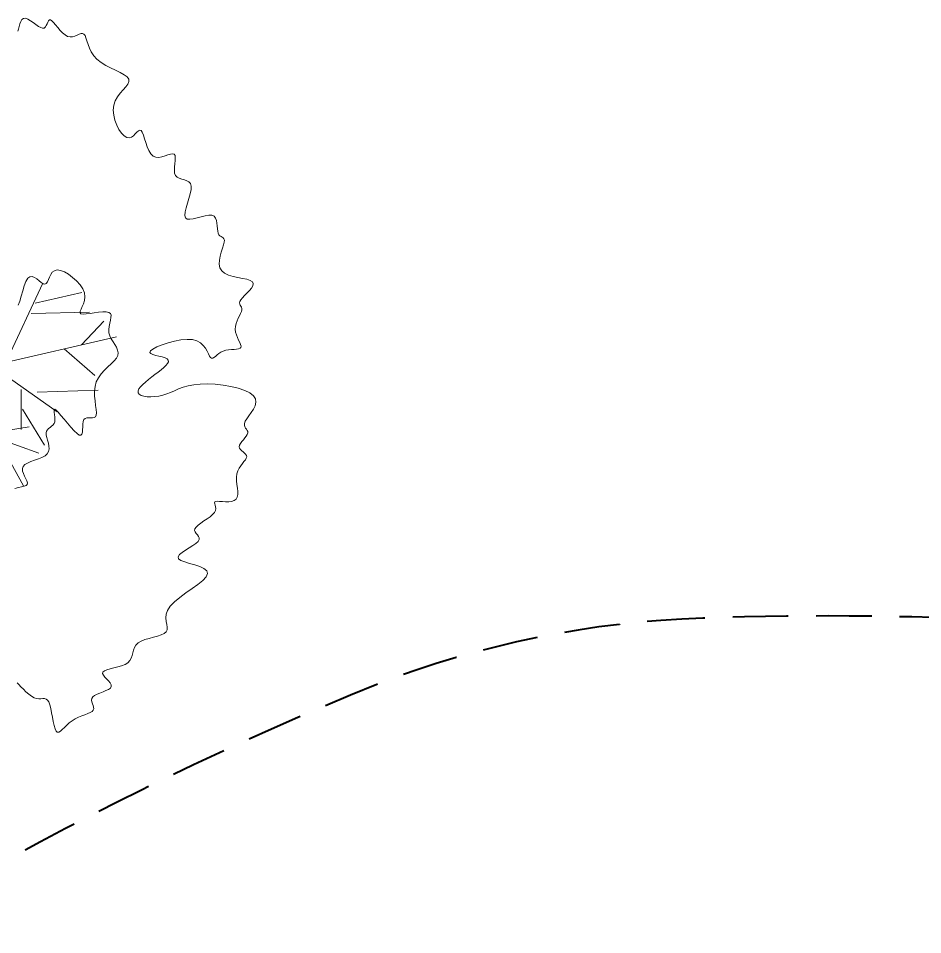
# Model space of a CAD drawing. Extents: x 2080 to 102394, y 2071 to 93424.
# Drawn here: x 81384.1 to 81546.8, y 78971.8 to 79136.6 of the extents above; entities that cross this region are included whole.
import ezdxf

# ---------------------------------------------------------------- set-up
doc = ezdxf.new("R2010")
doc.units = 0
doc.header["$LTSCALE"] = 20
doc.header["$MEASUREMENT"] = 0
doc.linetypes.add('DASHED2', pattern=[0.375, 0.25, -0.125])
doc.layers.add('casuanut tree', color=100, linetype='Continuous', lineweight=5)
doc.layers.add('PIT', color=40, linetype='DASHED2', lineweight=40)

# ---------------------------------------------------------------- blocks, each defined once
blk = doc.blocks.new('tr')
at = {"layer": 'casuanut tree'}
for p, q in [((0.445, -0.1163), (0.5666, 0.0392)), ((0.5395, -0.0014), (0.6476, -0.0014)), ((0.526, -0.0217), (0.6544, -0.0487)), ((0.6206, -0.1163), (0.6814, -0.0758)), ((0.3639, -0.1163), (0.7017, -0.1163)), ((0.4179, -0.1231), (0.5328, -0.2516)), ((0.5801, -0.1163), (0.6341, -0.1907)), ((0.4652, -0.1839), (0.445, -0.2718)), ((0.249, -0.1907), (0.472, -0.3327)), ((0.499, -0.1975), (0.6341, -0.2245)), ((0.458, -0.2274), (0.4882, -0.318)), ((0.3704, -0.2637), (0.464, -0.2697)), ((0.3885, -0.2818), (0.4218, -0.3966))]:
    blk.add_line(p, q, dxfattribs=at)
for points in [[(0.3074, -0.8268), (0.3103, -0.8313), (0.3137, -0.8372), (0.3177, -0.8438), (0.3221, -0.8508), (0.3269, -0.8574), (0.3318, -0.8633), (0.3369, -0.8679), (0.3419, -0.8709), (0.3468, -0.8726), (0.3515, -0.8736), (0.3559, -0.8743), (0.3597, -0.8752), (0.363, -0.877), (0.3655, -0.88), (0.3673, -0.8848), (0.3681, -0.8918), (0.3682, -0.9005), (0.3679, -0.9102), (0.3674, -0.9203), (0.3669, -0.9303), (0.3668, -0.9393), (0.3672, -0.947), (0.3684, -0.9524), (0.3706, -0.9554), (0.3738, -0.956), (0.3779, -0.9548), (0.3827, -0.9523), (0.3884, -0.9489), (0.3947, -0.945), (0.4016, -0.9412), (0.4089, -0.9378), (0.4167, -0.9353), (0.4246, -0.9335), (0.4324, -0.9322), (0.4399, -0.9312), (0.4467, -0.9302), (0.4526, -0.9291), (0.4574, -0.9276), (0.4607, -0.9254), (0.4625, -0.9225), (0.463, -0.9189), (0.4628, -0.9149), (0.4623, -0.9108), (0.4619, -0.9066), (0.4621, -0.9026), (0.4635, -0.899), (0.4664, -0.8961), (0.4711, -0.894), (0.4772, -0.8924), (0.4842, -0.8912), (0.4915, -0.8902), (0.4986, -0.889), (0.5048, -0.8875), (0.5097, -0.8855), (0.5125, -0.8826), (0.513, -0.8787), (0.5117, -0.8741), (0.5092, -0.869), (0.506, -0.8637), (0.503, -0.8585), (0.5008, -0.8537), (0.5, -0.8496), (0.5013, -0.8465), (0.5051, -0.8446), (0.5111, -0.8435), (0.5187, -0.8431), (0.5273, -0.843), (0.5364, -0.8428), (0.5454, -0.8422), (0.5538, -0.841), (0.5609, -0.8386), (0.5664, -0.8351), (0.5706, -0.8304), (0.5739, -0.8251), (0.5768, -0.8195), (0.5798, -0.8138), (0.5833, -0.8085), (0.5877, -0.8039), (0.5936, -0.8003), (0.6012, -0.798), (0.6102, -0.7967), (0.6199, -0.796), (0.6299, -0.7957), (0.6396, -0.7953), (0.6484, -0.7945), (0.6557, -0.7929), (0.6611, -0.7902), (0.6642, -0.7861), (0.6656, -0.7808), (0.666, -0.7745), (0.6663, -0.7674), (0.6674, -0.7597), (0.6698, -0.7518), (0.6746, -0.7439), (0.6825, -0.7361), (0.694, -0.7287), (0.7081, -0.7216), (0.7238, -0.7149), (0.7397, -0.7083), (0.7546, -0.702), (0.7674, -0.6957), (0.7768, -0.6894), (0.7816, -0.6831), (0.781, -0.6768), (0.776, -0.6704), (0.7678, -0.664), (0.7577, -0.6578), (0.7471, -0.6518), (0.7373, -0.6461), (0.7296, -0.6407), (0.7253, -0.6358), (0.7254, -0.6314), (0.7293, -0.6274), (0.736, -0.6238), (0.7445, -0.6205), (0.7538, -0.6172), (0.763, -0.6141), (0.7711, -0.6109), (0.7771, -0.6076), (0.7803, -0.6042), (0.7812, -0.6005), (0.7804, -0.5968), (0.7787, -0.593), (0.7766, -0.5892), (0.7751, -0.5855), (0.7746, -0.5818), (0.776, -0.5783), (0.7797, -0.5751), (0.7853, -0.5719), (0.7924, -0.5689), (0.8002, -0.5658), (0.8082, -0.5627), (0.8159, -0.5595), (0.8226, -0.5561), (0.8278, -0.5524), (0.831, -0.5485), (0.8327, -0.5444), (0.8331, -0.5405), (0.833, -0.5368), (0.8327, -0.5336), (0.8327, -0.531), (0.8335, -0.5294), (0.8357, -0.5288), (0.8394, -0.5293), (0.8446, -0.5307), (0.8508, -0.5326), (0.8575, -0.5345), (0.8644, -0.5361), (0.871, -0.5368), (0.8769, -0.5364), (0.8818, -0.5344), (0.8854, -0.5305), (0.8878, -0.525), (0.8893, -0.5182), (0.8904, -0.5106), (0.8913, -0.5025), (0.8924, -0.4943), (0.894, -0.4864), (0.8965, -0.4792), (0.8999, -0.4729), (0.9042, -0.4676), (0.909, -0.463), (0.9138, -0.459), (0.9183, -0.4556), (0.9223, -0.4524), (0.9252, -0.4494), (0.9269, -0.4465), (0.9269, -0.4435), (0.9257, -0.4404), (0.9237, -0.4372), (0.9212, -0.434), (0.9188, -0.4307), (0.9167, -0.4273), (0.9155, -0.424), (0.9156, -0.4206), (0.9172, -0.4172), (0.9201, -0.4138), (0.9239, -0.4105), (0.9281, -0.4072), (0.9324, -0.404), (0.9363, -0.4008), (0.9395, -0.3977), (0.9415, -0.3947), (0.9421, -0.3917), (0.9415, -0.3889), (0.9403, -0.3859), (0.939, -0.3828), (0.9379, -0.3795), (0.9377, -0.376), (0.9387, -0.372), (0.9415, -0.3676), (0.9463, -0.3627), (0.9524, -0.3573), (0.9592, -0.3514), (0.9657, -0.3451), (0.9712, -0.3383), (0.9748, -0.3312), (0.9756, -0.3237), (0.973, -0.3158), (0.9663, -0.3076), (0.9561, -0.2994), (0.943, -0.2914), (0.9279, -0.2838), (0.9114, -0.2769), (0.8943, -0.2709), (0.8775, -0.2662), (0.8616, -0.2628), (0.8472, -0.2611), (0.8342, -0.2607), (0.8225, -0.2613), (0.8117, -0.2627), (0.8017, -0.2644), (0.7922, -0.2662), (0.783, -0.2676), (0.7737, -0.2685), (0.7644, -0.2684), (0.7552, -0.2675), (0.7464, -0.2659), (0.7384, -0.2637), (0.7315, -0.2609), (0.7261, -0.2577), (0.7224, -0.2542), (0.7208, -0.2504), (0.7216, -0.2466), (0.7244, -0.2426), (0.729, -0.2387), (0.735, -0.2347), (0.7422, -0.2306), (0.7501, -0.2267), (0.7585, -0.2227), (0.767, -0.2189), (0.7753, -0.2151), (0.783, -0.2115), (0.79, -0.2079), (0.7958, -0.2044), (0.8002, -0.2009), (0.8029, -0.1975), (0.8036, -0.1941), (0.8019, -0.1907), (0.7978, -0.1873), (0.7919, -0.184), (0.7851, -0.1806), (0.7784, -0.1773), (0.7725, -0.1741), (0.7685, -0.1709), (0.7671, -0.1678), (0.7692, -0.1648), (0.7755, -0.1619), (0.7853, -0.1593), (0.7978, -0.1573), (0.8119, -0.1559), (0.8268, -0.1554), (0.8416, -0.1561), (0.8554, -0.158), (0.8672, -0.1614), (0.8764, -0.1664), (0.8832, -0.1726), (0.888, -0.1796), (0.8913, -0.1869), (0.8934, -0.194), (0.8949, -0.2005), (0.8961, -0.206), (0.8976, -0.2099), (0.8996, -0.2119), (0.9022, -0.2123), (0.9054, -0.2114), (0.9091, -0.2097), (0.9134, -0.2075), (0.9182, -0.2053), (0.9234, -0.2033), (0.9291, -0.202), (0.9352, -0.2016), (0.9415, -0.202), (0.9477, -0.2028), (0.9536, -0.2038), (0.959, -0.2046), (0.9636, -0.205), (0.9673, -0.2046), (0.9697, -0.2031), (0.9707, -0.2003), (0.9706, -0.1964), (0.9697, -0.1915), (0.9684, -0.1859), (0.967, -0.1798), (0.966, -0.1733), (0.9656, -0.1667), (0.9663, -0.1603), (0.9682, -0.1541), (0.9711, -0.1483), (0.9747, -0.1428), (0.9787, -0.1376), (0.9826, -0.1328), (0.9862, -0.1284), (0.9892, -0.1244), (0.991, -0.1208), (0.9917, -0.1177), (0.9914, -0.1148), (0.9906, -0.1121), (0.9896, -0.1096), (0.989, -0.107), (0.9891, -0.1044), (0.9904, -0.1015), (0.9933, -0.0983), (0.998, -0.0947), (1.004, -0.0908), (1.0106, -0.0866), (1.0171, -0.0822), (1.0228, -0.0778), (1.027, -0.0733), (1.0291, -0.0688), (1.0282, -0.0645), (1.024, -0.0604), (1.0171, -0.0563), (1.0083, -0.0521), (0.9985, -0.0477), (0.9885, -0.043), (0.9793, -0.0377), (0.9716, -0.0318), (0.9663, -0.0251), (0.964, -0.0175), (0.9644, -0.0092), (0.9667, -0.0006), (0.9705, 0.008), (0.975, 0.0164), (0.9796, 0.0242), (0.9836, 0.0312), (0.9865, 0.0369), (0.9878, 0.0413), (0.9877, 0.0446), (0.9865, 0.047), (0.9846, 0.049), (0.9824, 0.0509), (0.9802, 0.0531), (0.9785, 0.0558), (0.9775, 0.0595), (0.9776, 0.0642), (0.9784, 0.0699), (0.9795, 0.0762), (0.9803, 0.0826), (0.9806, 0.0887), (0.9798, 0.0943), (0.9774, 0.099), (0.973, 0.1023), (0.9664, 0.104), (0.9582, 0.1046), (0.9489, 0.1045), (0.9394, 0.1041), (0.9304, 0.104), (0.9225, 0.1046), (0.9166, 0.1065), (0.9134, 0.1102), (0.9132, 0.1158), (0.9157, 0.1232), (0.92, 0.1319), (0.9255, 0.1413), (0.9312, 0.151), (0.9365, 0.1604), (0.9405, 0.1691), (0.9426, 0.1766), (0.9422, 0.1826), (0.9396, 0.1873), (0.9355, 0.191), (0.9305, 0.1941), (0.9252, 0.197), (0.9201, 0.2001), (0.916, 0.2037), (0.9134, 0.2082), (0.9126, 0.2138), (0.9135, 0.2203), (0.9154, 0.2273), (0.9177, 0.2344), (0.92, 0.2411), (0.9217, 0.2472), (0.9223, 0.2521), (0.9212, 0.2555), (0.9181, 0.2572), (0.9132, 0.2575), (0.9071, 0.2571), (0.9001, 0.2564), (0.8929, 0.256), (0.8858, 0.2565), (0.8793, 0.2584), (0.8739, 0.2623), (0.87, 0.2685), (0.8674, 0.2766), (0.8657, 0.2858), (0.8647, 0.2954), (0.8639, 0.3047), (0.8632, 0.3131), (0.8621, 0.3199), (0.8604, 0.3243), (0.8579, 0.3258), (0.8545, 0.3251), (0.8505, 0.3229), (0.8459, 0.3199), (0.841, 0.317), (0.8359, 0.3149), (0.8307, 0.3144), (0.8255, 0.3164), (0.8206, 0.3212), (0.8162, 0.3287), (0.8124, 0.3381), (0.8096, 0.3489), (0.8081, 0.3605), (0.808, 0.3723), (0.8096, 0.3837), (0.8131, 0.3941), (0.8188, 0.4031), (0.8259, 0.4107), (0.8338, 0.4173), (0.8417, 0.4231), (0.849, 0.4284), (0.8548, 0.4334), (0.8585, 0.4384), (0.8593, 0.4437), (0.8568, 0.4495), (0.8514, 0.4557), (0.8439, 0.4625), (0.835, 0.4698), (0.8253, 0.4775), (0.8158, 0.4857), (0.807, 0.4943), (0.7996, 0.5034), (0.7943, 0.5129), (0.7908, 0.5225), (0.7887, 0.5318), (0.7875, 0.5407), (0.7869, 0.5489), (0.7863, 0.5559), (0.7855, 0.5615), (0.7839, 0.5654), (0.7812, 0.5674), (0.7776, 0.568), (0.7732, 0.5676), (0.7682, 0.5667), (0.7629, 0.5658), (0.7574, 0.5656), (0.752, 0.5664), (0.7467, 0.5688), (0.7419, 0.5731), (0.7374, 0.579), (0.7333, 0.5858), (0.7295, 0.593), (0.7261, 0.6), (0.723, 0.6062), (0.7201, 0.611), (0.7174, 0.6139), (0.715, 0.6144), (0.7127, 0.613), (0.7104, 0.6103), (0.708, 0.607), (0.7055, 0.6035), (0.7027, 0.6007), (0.6996, 0.599), (0.696, 0.5992), (0.692, 0.6016), (0.6875, 0.6057), (0.6828, 0.611), (0.6779, 0.6167), (0.6729, 0.6222), (0.668, 0.6268), (0.6633, 0.6299), (0.6589, 0.6308), (0.6549, 0.629), (0.6512, 0.6253), (0.6479, 0.6203), (0.645, 0.6148), (0.6422, 0.6098), (0.6397, 0.6059)], [(0.5013, 0.0033), (0.507, 0.0112), (0.5128, 0.0211), (0.5187, 0.0319), (0.5247, 0.0423), (0.5305, 0.0512), (0.5362, 0.0572), (0.5415, 0.0596), (0.5465, 0.0588), (0.5513, 0.0557), (0.5557, 0.0511), (0.5599, 0.046), (0.5639, 0.0412), (0.5676, 0.0375), (0.5711, 0.0358), (0.5744, 0.0367), (0.5776, 0.0397), (0.581, 0.044), (0.5846, 0.049), (0.5886, 0.0539), (0.5932, 0.058), (0.5986, 0.0604), (0.6048, 0.0606), (0.612, 0.0579), (0.6199, 0.0526), (0.6278, 0.0453), (0.6354, 0.0365), (0.6422, 0.0267), (0.6478, 0.0164), (0.6516, 0.0061), (0.6533, -0.0037), (0.6525, -0.0124), (0.6498, -0.0202), (0.646, -0.027), (0.6417, -0.0328), (0.6378, -0.0378), (0.6349, -0.0418), (0.6338, -0.0451), (0.6352, -0.0476), (0.6397, -0.0494), (0.6467, -0.0506), (0.6553, -0.0516), (0.6649, -0.0524), (0.6747, -0.0533), (0.6839, -0.0546), (0.6916, -0.0563), (0.6972, -0.0589), (0.7, -0.0623), (0.7005, -0.0665), (0.6992, -0.0715), (0.6967, -0.0772), (0.6937, -0.0833), (0.6907, -0.0899), (0.6883, -0.0968), (0.687, -0.1039), (0.6874, -0.1112), (0.6891, -0.1184), (0.6914, -0.1256), (0.6939, -0.1327), (0.6961, -0.1395), (0.6973, -0.1461), (0.6971, -0.1523), (0.6949, -0.158), (0.6904, -0.1633), (0.6838, -0.1683), (0.6759, -0.1732), (0.6671, -0.1783), (0.6579, -0.1838), (0.649, -0.19), (0.6409, -0.1971), (0.6341, -0.2054), (0.6291, -0.2148), (0.6256, -0.2252), (0.6233, -0.236), (0.6219, -0.2466), (0.6209, -0.2567), (0.62, -0.2657), (0.6189, -0.2732), (0.6172, -0.2786), (0.6147, -0.2817), (0.6114, -0.2828), (0.6076, -0.2825), (0.6034, -0.2816), (0.5992, -0.2804), (0.5951, -0.2797), (0.5912, -0.28), (0.588, -0.282), (0.5853, -0.2859), (0.5832, -0.2913), (0.5815, -0.2975), (0.5798, -0.3037), (0.578, -0.3091), (0.5759, -0.313), (0.5733, -0.3148), (0.5699, -0.3135), (0.5657, -0.3089), (0.5608, -0.3014), (0.5555, -0.292), (0.55, -0.2816), (0.5446, -0.271), (0.5395, -0.2611), (0.5351, -0.2528), (0.5317, -0.247), (0.5292, -0.2444), (0.5277, -0.2446), (0.5268, -0.247), (0.5263, -0.251), (0.5259, -0.2561), (0.5253, -0.2616), (0.5243, -0.2671), (0.5226, -0.2718), (0.5201, -0.2755), (0.5169, -0.2782), (0.5132, -0.2802), (0.5094, -0.282), (0.5057, -0.2837), (0.5024, -0.2858), (0.4997, -0.2885), (0.4979, -0.2921), (0.4971, -0.2969), (0.4971, -0.3027), (0.4975, -0.309), (0.4977, -0.3156), (0.4975, -0.3222), (0.4965, -0.3284), (0.4941, -0.3339), (0.49, -0.3383), (0.484, -0.3415), (0.4764, -0.3436), (0.4678, -0.3451), (0.4589, -0.3462), (0.4501, -0.3473), (0.442, -0.3488), (0.4352, -0.3509), (0.4303, -0.3541), (0.4276, -0.3585), (0.4268, -0.3639), (0.4274, -0.37), (0.4286, -0.3762), (0.4301, -0.3823), (0.4313, -0.3879), (0.4315, -0.3925), (0.4303, -0.3958), (0.4273, -0.3976), (0.4225, -0.3982), (0.4164, -0.3982), (0.4092, -0.3982), (0.4013, -0.3986)]]:
    blk.add_lwpolyline(points, dxfattribs=at)

msp = doc.modelspace()

# ---------------------------------------------------------------- linework, layer by layer
at = {"layer": 'PIT', "ltscale": 2}
for points in [[(81507.201, 79028.729, 0.084309), (81448.586, 79016.809, 0.0319646), (81374.513, 78981.068, 0.0639371), (81317.263, 78943.765, 0.0431601), (81290.644, 78927.316, 0.0514869), (81279.677, 78908.755, 0.01817), (81256.256, 78852.487, 0.0178822), (81227.607, 78766.707, 0.1719633), (81228.13, 78757.042, 0.0443654), (81244.498, 78725.851, 0.2823937), (81257.755, 78596.447, 0.0932103), (81393.981, 78470.419, 0.1994233), (81413.52, 78449.082, -0.0839825), (81435.404, 78447.259, 0.0249497), (81495.057, 78461.192, -0.0566431), (81559.665, 78461.883, 0.0841624)], [(81627.235, 79021.942, 0.0452406), (81507.201, 79028.729)]]:
    msp.add_lwpolyline(points, format="xyb", dxfattribs=at)

# ---------------------------------------------------------------- block references
at = {"layer": 'casuanut tree', "linetype": 'Continuous', "xscale": 79.72900979429163, "yscale": 79.72900979430415, "zscale": 79.72900979430547, "rotation": 13.01607038380211}
msp.add_blockref('tr', (81345.153, 79075.786), dxfattribs=at)

doc.saveas('drawing.dxf')
